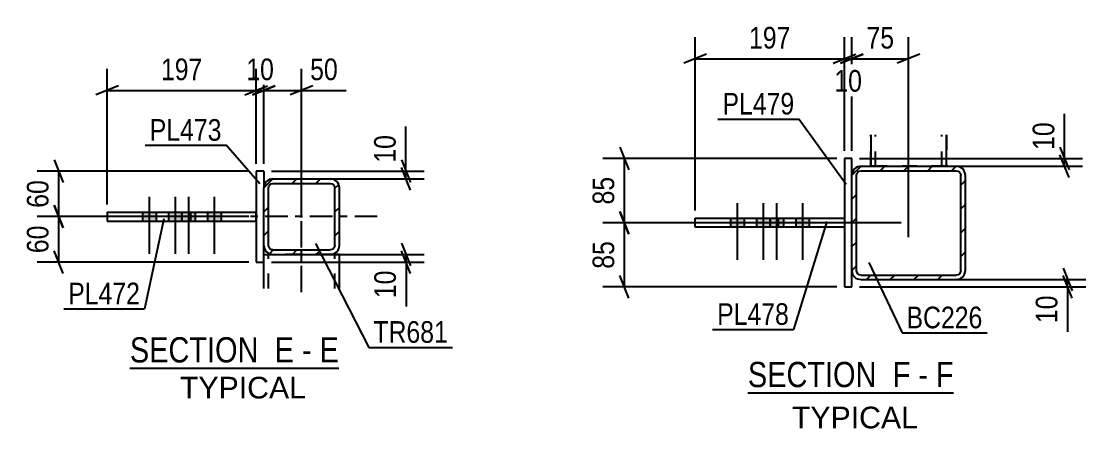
# Model space of a CAD drawing. Header units: millimetres. Extents: x -57 to 784, y -442 to 152.
# Drawn here: x 156.6 to 297.4, y -340.4 to -286.5 of the extents above; entities that cross this region are included whole.
import ezdxf

# ---------------------------------------------------------------- set-up
doc = ezdxf.new("R2010")
doc.units = ezdxf.units.MM
doc.linetypes.add('DXK_LINE_DOT2', pattern=[3.9198, 1.9599, -1.9599])
doc.linetypes.add('DXK_LINE_DOT3', pattern=[5.9187, 2.979, -0.9799, 0.9799, -0.9799])
doc.styles.add('Arial', font='ARIAL.TTF', dxfattribs={"height": 0.2})
doc.styles.add('Arial Narrow', font='ARIALN.TTF', dxfattribs={"height": 0.2})

# ---------------------------------------------------------------- blocks, each defined once
blk = doc.blocks.new('Unknown-761523242-18 - 30788')
at = {"color": 6, "linetype": 'Continuous'}
blk.add_line((170.94, -332.38), (198.58, -332.38), dxfattribs=at)
at = {"color": 0, "linetype": 'Continuous'}
for points in [[(189.04, -331.63), (189.04, -328.13), (170.94, -328.13), (170.94, -331.63)], [(192.65, -331.63), (192.65, -328.13), (190.09, -328.13), (190.09, -331.63)], [(194.98, -331.63), (194.98, -328.13), (193.7, -328.13), (193.7, -331.63)], [(198.58, -331.63), (198.58, -328.13), (196.03, -328.13), (196.03, -331.63)]]:
    blk.add_wipeout(points, dxfattribs=at)
at = {"color": 7, "linetype": 'Continuous', "style": 'Arial Narrow'}
for s, p in [('SECTION ', (170.94, -331.63)), ('E', (190.09, -331.63)), ('E', (196.03, -331.63)), ('-', (193.7, -331.63))]:
    blk.add_text(s, height=3.34, dxfattribs=at).set_placement(p)
blk = doc.blocks.new('Unknown-761523242-19 - 31267')
at = {"color": 6, "linetype": 'Continuous'}
blk.add_line((252.71, -335.64), (279.93, -335.64), dxfattribs=at)
at = {"color": 0, "linetype": 'Continuous'}
for points in [[(270.82, -334.89), (270.82, -331.39), (252.71, -331.39), (252.71, -334.89)], [(274.21, -334.89), (274.21, -331.39), (271.87, -331.39), (271.87, -334.89)], [(276.54, -334.89), (276.54, -331.39), (275.26, -331.39), (275.26, -334.89)], [(279.93, -334.89), (279.93, -331.39), (277.59, -331.39), (277.59, -334.89)]]:
    blk.add_wipeout(points, dxfattribs=at)
at = {"color": 7, "linetype": 'Continuous', "style": 'Arial Narrow'}
for s, p in [('SECTION ', (252.71, -334.89)), ('F', (271.87, -334.89)), ('F', (277.59, -334.89)), ('-', (275.26, -334.89))]:
    blk.add_text(s, height=3.34, dxfattribs=at).set_placement(p)
blk = doc.blocks.new('Part-761523242-30922 - 30788')
at = {"color": 2, "linetype": 'Continuous'}
for p, q in [((167.92, -311.75), (187.66, -311.75)), ((167.92, -311.75), (167.92, -312.95)), ((178.94, -311.75), (178.94, -312.95)), ((187.66, -312.95), (187.66, -311.75)), ((167.92, -312.95), (187.66, -312.95))]:
    blk.add_line(p, q, dxfattribs=at)
blk = doc.blocks.new('Part-761523242-30842 - 30788')
at = {"color": 2, "linetype": 'Continuous'}
for p, q in [((188.66, -306.35), (187.66, -306.35)), ((187.66, -306.35), (187.66, -318.35)), ((188.66, -306.35), (188.66, -308.55)), ((188.66, -318.35), (188.66, -316.15)), ((187.66, -318.35), (188.66, -318.35))]:
    blk.add_line(p, q, dxfattribs=at)
at = {"color": 7, "linetype": 'DXK_LINE_DOT2'}
blk.add_line((188.66, -316.15), (188.66, -308.55), dxfattribs=at)
blk = doc.blocks.new('Bolt-761523242-30973 - 30788')
at = {"linetype": 'Continuous'}
for points in [[(174.4, -311.75), (172.6, -311.75), (172.6, -312.95), (174.4, -312.95)], [(177.83, -311.75), (176.03, -311.75), (176.03, -312.95), (177.83, -312.95)], [(179.58, -311.75), (177.78, -311.75), (177.78, -312.95), (179.58, -312.95)], [(183.01, -311.75), (181.21, -311.75), (181.21, -312.95), (183.01, -312.95)]]:
    blk.add_hatch(color=1, dxfattribs=at).paths.add_polyline_path(points)
at = {"color": 1, "linetype": 'Continuous'}
for p, q in [((173.5, -309.75), (173.5, -317.25)), ((176.93, -309.75), (176.93, -317.25)), ((178.68, -309.75), (178.68, -317.25)), ((182.11, -309.75), (182.11, -317.25)), ((172.6, -311.75), (172.6, -312.95)), ((174.4, -311.75), (174.4, -312.95)), ((176.03, -311.75), (176.03, -312.95)), ((177.78, -311.75), (177.78, -312.95)), ((177.83, -311.75), (177.83, -312.95)), ((179.58, -311.75), (179.58, -312.95)), ((181.21, -311.75), (181.21, -312.95)), ((183.01, -311.75), (183.01, -312.95))]:
    blk.add_line(p, q, dxfattribs=at)
blk = doc.blocks.new('Part-761523242-30789 - 30788')
at = {"color": 7, "linetype": 'DXK_LINE_DOT3'}
blk.add_line((193.66, -321.84), (193.66, -307.96), dxfattribs=at)
at = {"color": 2, "linetype": 'Continuous'}
for p, q in [((188.66, -317.35), (188.76, -317.35)), ((188.76, -317.35), (189.86, -317.35)), ((198.66, -317.35), (197.46, -317.35)), ((198.66, -321.84), (198.66, -317.35)), ((188.66, -321.84), (188.66, -318.35))]:
    blk.add_line(p, q, dxfattribs=at)
at = {"color": 7, "linetype": 'DXK_LINE_DOT2'}
for p, q in [((188.66, -318.35), (188.66, -317.35)), ((189.26, -321.84), (189.26, -317.35)), ((197.46, -317.35), (189.86, -317.35)), ((197.89, -317.35), (197.92, -317.35)), ((197.92, -317.35), (198.02, -317.35)), ((198.02, -317.35), (198.06, -317.35)), ((198.06, -321.84), (198.06, -317.35))]:
    blk.add_line(p, q, dxfattribs=at)
blk = doc.blocks.new('Bolt-761523242-30974 - 30788')
at = {"linetype": 'Continuous'}
for points in [[(174.4, -311.75), (172.6, -311.75), (172.6, -312.95), (174.4, -312.95)], [(177.83, -311.75), (176.03, -311.75), (176.03, -312.95), (177.83, -312.95)], [(179.58, -311.75), (177.78, -311.75), (177.78, -312.95), (179.58, -312.95)], [(183.01, -311.75), (181.21, -311.75), (181.21, -312.95), (183.01, -312.95)]]:
    blk.add_hatch(color=1, dxfattribs=at).paths.add_polyline_path(points)
at = {"color": 1, "linetype": 'Continuous'}
for p, q in [((173.5, -309.75), (173.5, -317.25)), ((176.93, -309.75), (176.93, -317.25)), ((178.68, -309.75), (178.68, -317.25)), ((182.11, -309.75), (182.11, -317.25)), ((172.6, -311.75), (172.6, -312.95)), ((174.4, -311.75), (174.4, -312.95)), ((176.03, -311.75), (176.03, -312.95)), ((177.78, -311.75), (177.78, -312.95)), ((177.83, -311.75), (177.83, -312.95)), ((179.58, -311.75), (179.58, -312.95)), ((181.21, -311.75), (181.21, -312.95)), ((183.01, -311.75), (183.01, -312.95))]:
    blk.add_line(p, q, dxfattribs=at)
blk = doc.blocks.new('Part-761523242-30902 - 30788')
at = {"linetype": 'Continuous'}
h = blk.add_hatch(dxfattribs=at)
h.set_pattern_fill('', scale=0.7, style=0, pattern_type=0)
h.set_pattern_definition([(45, (189.8643, -307.3523), (-1.57154, 1.57154), [])])
h.paths.add_polyline_path([(197.46, -307.35), (189.86, -307.35), (189.41, -307.44), (189.02, -307.7), (188.76, -308.09), (188.66, -308.55), (188.66, -316.15), (188.76, -316.61), (189.02, -317), (189.41, -317.26), (189.86, -317.35), (197.46, -317.35), (197.92, -317.26), (198.31, -317), (198.57, -316.61), (198.66, -316.15), (198.66, -308.55), (198.57, -308.09), (198.31, -307.7), (197.92, -307.44)])
h.paths.add_polyline_path([(198.02, -308.32), (198.06, -308.55), (198.06, -316.15), (198.02, -316.38), (197.89, -316.58), (197.69, -316.71), (197.46, -316.75), (189.86, -316.75), (189.63, -316.71), (189.44, -316.58), (189.31, -316.38), (189.26, -316.15), (189.26, -308.55), (189.31, -308.32), (189.44, -308.13), (189.63, -308), (189.86, -307.95), (197.46, -307.95), (197.69, -308), (197.89, -308.13)])
at = {"color": 7, "linetype": 'DXK_LINE_DOT3'}
for p, q in [((193.66, -322.35), (193.66, -302.35)), ((203.66, -312.35), (183.66, -312.35))]:
    blk.add_line(p, q, dxfattribs=at)
at = {"color": 2, "linetype": 'Continuous'}
for p, q in [((188.76, -308.09), (188.66, -308.55)), ((189.26, -308.55), (189.31, -308.32)), ((189.31, -308.32), (189.44, -308.13)), ((189.86, -307.35), (189.41, -307.44)), ((189.44, -308.13), (189.63, -308)), ((189.63, -308), (189.86, -307.95)), ((189.86, -307.35), (197.46, -307.35)), ((189.86, -307.95), (197.46, -307.95)), ((197.92, -307.44), (197.46, -307.35)), ((197.46, -307.95), (197.69, -308)), ((197.69, -308), (197.89, -308.13)), ((197.89, -308.13), (198.02, -308.32)), ((198.02, -308.32), (198.06, -308.55)), ((198.66, -308.55), (198.57, -308.09)), ((188.66, -316.15), (188.66, -308.55)), ((189.26, -316.15), (189.26, -308.55)), ((198.06, -316.15), (198.06, -308.55)), ((198.66, -316.15), (198.66, -308.55)), ((188.66, -316.15), (188.76, -316.61)), ((189.31, -316.38), (189.26, -316.15)), ((189.44, -316.58), (189.31, -316.38)), ((189.63, -316.71), (189.44, -316.58)), ((189.86, -316.75), (189.63, -316.71)), ((189.86, -316.75), (197.46, -316.75)), ((197.69, -316.71), (197.46, -316.75)), ((197.89, -316.58), (197.69, -316.71)), ((198.02, -316.38), (197.89, -316.58)), ((198.06, -316.15), (198.02, -316.38)), ((198.57, -316.61), (198.66, -316.15)), ((189.41, -317.26), (189.86, -317.35)), ((189.86, -317.35), (197.46, -317.35)), ((197.46, -317.35), (197.92, -317.26))]:
    blk.add_line(p, q, dxfattribs=at)
for centre, start, end in [((189.86, -308.55), 112.5, 157.5), ((197.46, -308.55), 22.5, 67.5), ((189.86, -316.15), 202.5, 247.5), ((197.46, -316.15), 292.5, 337.5)]:
    blk.add_arc(centre, 1.2, start, end, dxfattribs=at)
blk = doc.blocks.new('Bolt-761523242-31469 - 31267')
at = {"linetype": 'Continuous'}
for points in [[(252.21, -312.55), (250.41, -312.55), (250.41, -313.75), (252.21, -313.75)], [(255.64, -312.55), (253.84, -312.55), (253.84, -313.75), (255.64, -313.75)], [(257.4, -312.55), (255.6, -312.55), (255.6, -313.75), (257.4, -313.75)], [(260.83, -312.55), (259.03, -312.55), (259.03, -313.75), (260.83, -313.75)]]:
    blk.add_hatch(color=1, dxfattribs=at).paths.add_polyline_path(points)
at = {"color": 1, "linetype": 'Continuous'}
for p, q in [((251.31, -310.55), (251.31, -318.05)), ((254.74, -310.55), (254.74, -318.05)), ((256.5, -310.55), (256.5, -318.05)), ((259.93, -310.55), (259.93, -318.05)), ((250.41, -312.55), (250.41, -313.75)), ((252.21, -312.55), (252.21, -313.75)), ((253.84, -312.55), (253.84, -313.75)), ((255.6, -312.55), (255.6, -313.75)), ((255.64, -312.55), (255.64, -313.75)), ((257.4, -312.55), (257.4, -313.75)), ((259.03, -312.55), (259.03, -313.75)), ((260.83, -312.55), (260.83, -313.75))]:
    blk.add_line(p, q, dxfattribs=at)
blk = doc.blocks.new('Part-761523242-31269 - 31267')
at = {"color": 2, "linetype": 'Continuous'}
for p, q in [((268.98, -301.54), (268.98, -305.68)), ((278.98, -305.68), (278.98, -301.54))]:
    blk.add_line(p, q, dxfattribs=at)
at = {"color": 7, "linetype": 'DXK_LINE_DOT2'}
for p, q in [((269.58, -305.68), (269.58, -301.54)), ((278.38, -305.68), (278.38, -301.54)), ((268.98, -305.68), (278.98, -305.68))]:
    blk.add_line(p, q, dxfattribs=at)
blk = doc.blocks.new('Bolt-761523242-31468 - 31267')
at = {"linetype": 'Continuous'}
for points in [[(252.21, -312.55), (250.41, -312.55), (250.41, -313.75), (252.21, -313.75)], [(255.64, -312.55), (253.84, -312.55), (253.84, -313.75), (255.64, -313.75)], [(257.4, -312.55), (255.6, -312.55), (255.6, -313.75), (257.4, -313.75)], [(260.83, -312.55), (259.03, -312.55), (259.03, -313.75), (260.83, -313.75)]]:
    blk.add_hatch(color=1, dxfattribs=at).paths.add_polyline_path(points)
at = {"color": 1, "linetype": 'Continuous'}
for p, q in [((251.31, -310.55), (251.31, -318.05)), ((254.74, -310.55), (254.74, -318.05)), ((256.5, -310.55), (256.5, -318.05)), ((259.93, -310.55), (259.93, -318.05)), ((250.41, -312.55), (250.41, -313.75)), ((252.21, -312.55), (252.21, -313.75)), ((253.84, -312.55), (253.84, -313.75)), ((255.6, -312.55), (255.6, -313.75)), ((255.64, -312.55), (255.64, -313.75)), ((257.4, -312.55), (257.4, -313.75)), ((259.03, -312.55), (259.03, -313.75)), ((260.83, -312.55), (260.83, -313.75))]:
    blk.add_line(p, q, dxfattribs=at)
blk = doc.blocks.new('Part-761523242-31268 - 31267')
at = {"color": 7, "linetype": 'DXK_LINE_DOT2'}
for p, q in [((268.98, -305.68), (268.98, -301.54)), ((269.58, -305.68), (269.58, -301.54)), ((278.38, -305.68), (278.38, -301.54)), ((278.98, -301.54), (278.98, -305.68)), ((278.98, -305.68), (268.98, -305.68))]:
    blk.add_line(p, q, dxfattribs=at)
at = {"color": 7, "linetype": 'DXK_LINE_DOT3'}
blk.add_line((273.98, -315.07), (273.98, -301.54), dxfattribs=at)
blk = doc.blocks.new('Part-761523242-31283 - 31267')
at = {"linetype": 'Continuous'}
h = blk.add_hatch(dxfattribs=at)
h.set_pattern_fill('', scale=0.7, style=0, pattern_type=0)
h.set_pattern_definition([(45, (267.6797, -305.6774), (-1.57154, 1.57154), [])])
h.paths.add_polyline_path([(280.28, -305.68), (267.68, -305.68), (267.22, -305.77), (266.83, -306.03), (266.57, -306.42), (266.48, -306.88), (266.48, -319.48), (266.57, -319.94), (266.83, -320.33), (267.22, -320.59), (267.68, -320.68), (280.28, -320.68), (280.74, -320.59), (281.13, -320.33), (281.39, -319.94), (281.48, -319.48), (281.48, -306.88), (281.39, -306.42), (281.13, -306.03), (280.74, -305.77)])
h.paths.add_polyline_path([(280.83, -306.65), (280.88, -306.88), (280.88, -319.48), (280.83, -319.71), (280.7, -319.9), (280.51, -320.03), (280.28, -320.08), (267.68, -320.08), (267.45, -320.03), (267.26, -319.9), (267.13, -319.71), (267.08, -319.48), (267.08, -306.88), (267.13, -306.65), (267.26, -306.45), (267.45, -306.32), (267.68, -306.28), (280.28, -306.28), (280.51, -306.32), (280.7, -306.45)])
at = {"color": 2, "linetype": 'Continuous'}
for p, q in [((266.57, -306.42), (266.48, -306.88)), ((266.48, -319.48), (266.48, -306.88)), ((267.08, -306.88), (267.13, -306.65)), ((267.08, -319.48), (267.08, -306.88)), ((267.13, -306.65), (267.26, -306.45)), ((267.68, -305.68), (267.22, -305.77)), ((267.26, -306.45), (267.45, -306.32)), ((267.45, -306.32), (267.68, -306.28)), ((267.68, -305.68), (280.28, -305.68)), ((267.68, -306.28), (280.28, -306.28)), ((280.74, -305.77), (280.28, -305.68)), ((280.28, -306.28), (280.51, -306.32)), ((280.51, -306.32), (280.7, -306.45)), ((280.7, -306.45), (280.83, -306.65)), ((280.83, -306.65), (280.88, -306.88)), ((280.88, -319.48), (280.88, -306.88)), ((281.48, -306.88), (281.39, -306.42)), ((281.48, -319.48), (281.48, -306.88)), ((266.48, -319.48), (266.57, -319.94)), ((267.13, -319.71), (267.08, -319.48)), ((280.88, -319.48), (280.83, -319.71)), ((281.39, -319.94), (281.48, -319.48)), ((267.26, -319.9), (267.13, -319.71)), ((267.22, -320.59), (267.68, -320.68)), ((267.45, -320.03), (267.26, -319.9)), ((267.68, -320.08), (267.45, -320.03)), ((267.68, -320.08), (280.28, -320.08)), ((267.68, -320.68), (280.28, -320.68)), ((280.51, -320.03), (280.28, -320.08)), ((280.28, -320.68), (280.74, -320.59)), ((280.7, -319.9), (280.51, -320.03)), ((280.83, -319.71), (280.7, -319.9))]:
    blk.add_line(p, q, dxfattribs=at)
at = {"color": 7, "linetype": 'DXK_LINE_DOT3'}
blk.add_line((273.98, -313.18), (273.98, -313.18), dxfattribs=at)
at = {"color": 2, "linetype": 'Continuous'}
for centre, start, end in [((267.68, -306.88), 112.5, 157.5), ((280.28, -306.88), 22.5, 67.5), ((267.68, -319.48), 202.5, 247.5), ((280.28, -319.48), 292.5, 337.5)]:
    blk.add_arc(centre, 1.2, start, end, dxfattribs=at)
blk = doc.blocks.new('Part-761523242-31409 - 31267')
at = {"color": 2, "linetype": 'Continuous'}
for p, q in [((245.73, -312.55), (265.48, -312.55)), ((245.73, -313.75), (245.73, -312.55)), ((256.75, -313.75), (256.75, -312.55)), ((265.48, -312.55), (265.48, -313.75)), ((265.48, -313.75), (245.73, -313.75))]:
    blk.add_line(p, q, dxfattribs=at)
blk = doc.blocks.new('Part-761523242-31337 - 31267')
at = {"color": 2, "linetype": 'Continuous'}
for p, q in [((266.48, -304.65), (265.48, -304.65)), ((265.48, -304.65), (265.48, -321.65)), ((266.48, -306.88), (266.48, -304.65)), ((266.48, -321.65), (266.48, -319.48)), ((265.48, -321.65), (266.48, -321.65))]:
    blk.add_line(p, q, dxfattribs=at)
at = {"color": 7, "linetype": 'DXK_LINE_DOT2'}
blk.add_line((266.48, -319.48), (266.48, -306.88), dxfattribs=at)
blk = doc.blocks.new('StraightDimension-761523242-31038 - 30788')
at = {"color": 7, "linetype": 'Continuous'}
for p, q in [((160.92, -310.85), (162.12, -313.85)), ((186.66, -312.35), (158.67, -312.35)), ((161.52, -318.35), (161.52, -312.35)), ((162.12, -319.85), (160.92, -316.85)), ((186.66, -318.35), (158.67, -318.35))]:
    blk.add_line(p, q, dxfattribs=at)
at = {"color": 0}
blk.add_wipeout([(160.77, -312.92), (156.57, -312.92), (156.57, -317.78), (160.77, -317.78)], dxfattribs=at)
at = {"color": 3, "style": 'Arial Narrow'}
blk.add_text('60', height=2.863, rotation=90.0002, dxfattribs=at).set_placement((160.17, -317.18))
blk = doc.blocks.new('StraightDimension-761523242-31037 - 30788')
at = {"color": 7, "linetype": 'Continuous'}
for p, q in [((160.92, -304.85), (162.12, -307.85)), ((186.66, -306.35), (158.67, -306.35)), ((161.52, -312.35), (161.52, -306.35)), ((162.12, -313.85), (160.92, -310.85)), ((186.66, -312.35), (158.67, -312.35))]:
    blk.add_line(p, q, dxfattribs=at)
at = {"color": 0}
blk.add_wipeout([(160.77, -306.92), (156.57, -306.92), (156.57, -311.78), (160.77, -311.78)], dxfattribs=at)
at = {"color": 3, "style": 'Arial Narrow'}
blk.add_text('60', height=2.863, rotation=90.0002, dxfattribs=at).set_placement((160.17, -311.18))
blk = doc.blocks.new('StraightDimension-761523242-31075 - 30788')
at = {"color": 7, "linetype": 'Continuous'}
for p, q in [((206.88, -315.85), (208.08, -318.85)), ((208.08, -319.85), (206.88, -316.85)), ((190.86, -317.35), (209.88, -317.35)), ((207.48, -318.35), (207.48, -317.35)), ((189.66, -318.35), (209.88, -318.35)), ((207.48, -318.35), (207.48, -324.25)), ((207.48, -318.35), (207.48, -324.25))]:
    blk.add_line(p, q, dxfattribs=at)
at = {"color": 0}
blk.add_wipeout([(206.73, -318.87), (202.53, -318.87), (202.53, -323.73), (206.73, -323.73)], dxfattribs=at)
at = {"color": 3, "style": 'Arial Narrow'}
blk.add_text('10', height=2.863, rotation=90.0002, dxfattribs=at).set_placement((206.13, -323.13))
blk = doc.blocks.new('StraightDimension-761523242-31058 - 30788')
at = {"color": 7, "linetype": 'Continuous'}
for p, q in [((207.46, -306.35), (207.46, -300.44)), ((207.46, -306.35), (207.46, -300.44)), ((206.86, -304.85), (208.06, -307.85)), ((189.66, -306.35), (209.86, -306.35)), ((208.06, -308.85), (206.86, -305.85)), ((207.46, -307.35), (207.46, -306.35)), ((190.86, -307.35), (209.86, -307.35))]:
    blk.add_line(p, q, dxfattribs=at)
at = {"color": 0}
blk.add_wipeout([(206.71, -300.97), (202.51, -300.97), (202.51, -305.82), (206.71, -305.82)], dxfattribs=at)
at = {"color": 3, "style": 'Arial Narrow'}
blk.add_text('10', height=2.863, rotation=90.0002, dxfattribs=at).set_placement((206.11, -305.22))
blk = doc.blocks.new('StraightDimension-761523242-31213 - 30788')
at = {"color": 7, "linetype": 'Continuous'}
for p, q in [((188.66, -305.35), (188.66, -292.81)), ((193.66, -311.35), (193.66, -292.81)), ((187.16, -296.26), (190.16, -295.06)), ((188.66, -295.66), (193.66, -295.66)), ((195.16, -295.06), (192.16, -296.26)), ((193.66, -295.66), (199.57, -295.66)), ((193.66, -295.66), (199.57, -295.66))]:
    blk.add_line(p, q, dxfattribs=at)
at = {"color": 0}
blk.add_wipeout([(199.05, -294.91), (199.05, -290.71), (194.19, -290.71), (194.19, -294.91)], dxfattribs=at)
at = {"color": 3, "style": 'Arial Narrow'}
blk.add_text('50', height=2.863, dxfattribs=at).set_placement((194.79, -294.31))
blk = doc.blocks.new('StraightDimension-761523242-31214 - 30788')
at = {"color": 7, "linetype": 'Continuous'}
for p, q in [((187.66, -305.35), (187.66, -292.81)), ((188.66, -305.35), (188.66, -292.81)), ((186.16, -296.26), (189.16, -295.06)), ((190.16, -295.06), (187.16, -296.26)), ((187.66, -295.66), (188.66, -295.66))]:
    blk.add_line(p, q, dxfattribs=at)
at = {"color": 0}
blk.add_wipeout([(190.59, -294.91), (190.59, -290.71), (185.74, -290.71), (185.74, -294.91)], dxfattribs=at)
at = {"color": 3, "style": 'Arial Narrow'}
blk.add_text('10', height=2.863, dxfattribs=at).set_placement((186.34, -294.31))
blk = doc.blocks.new('StraightDimension-761523242-31215 - 30788')
at = {"color": 7, "linetype": 'Continuous'}
for p, q in [((167.92, -310.75), (167.92, -292.81)), ((187.66, -305.35), (187.66, -292.81)), ((169.42, -295.06), (166.42, -296.26)), ((167.92, -295.66), (187.66, -295.66)), ((186.16, -296.26), (189.16, -295.06))]:
    blk.add_line(p, q, dxfattribs=at)
at = {"color": 0}
blk.add_wipeout([(181.13, -294.91), (181.13, -290.71), (174.45, -290.71), (174.45, -294.91)], dxfattribs=at)
at = {"color": 3, "style": 'Arial Narrow'}
blk.add_text('197', height=2.863, dxfattribs=at).set_placement((175.05, -294.31))
blk = doc.blocks.new('StraightDimension-761523242-31552 - 31267')
at = {"color": 7, "linetype": 'Continuous'}
for p, q in [((266.48, -303.65), (266.48, -288.63)), ((273.98, -312.18), (273.98, -288.63)), ((264.98, -292.08), (267.98, -290.88)), ((266.48, -291.48), (273.98, -291.48)), ((275.48, -290.88), (272.48, -292.08))]:
    blk.add_line(p, q, dxfattribs=at)
at = {"color": 0}
blk.add_wipeout([(272.66, -290.73), (272.66, -286.53), (267.8, -286.53), (267.8, -290.73)], dxfattribs=at)
at = {"color": 3, "style": 'Arial Narrow'}
blk.add_text('75', height=2.863, dxfattribs=at).set_placement((268.4, -290.13))
blk = doc.blocks.new('StraightDimension-761523242-31553 - 31267')
at = {"color": 7, "linetype": 'Continuous'}
for p, q in [((265.48, -303.65), (265.48, -289.08)), ((266.48, -303.65), (266.48, -289.08)), ((263.98, -292.08), (266.98, -290.88)), ((267.98, -290.88), (264.98, -292.08)), ((265.48, -291.48), (266.48, -291.48))]:
    blk.add_line(p, q, dxfattribs=at)
at = {"color": 0}
blk.add_wipeout([(268.41, -296.43), (268.41, -292.23), (263.55, -292.23), (263.55, -296.43)], dxfattribs=at)
at = {"color": 3, "style": 'Arial Narrow'}
blk.add_text('10', height=2.863, dxfattribs=at).set_placement((264.15, -295.83))
blk = doc.blocks.new('StraightDimension-761523242-31554 - 31267')
at = {"color": 7, "linetype": 'Continuous'}
for p, q in [((245.73, -311.55), (245.73, -288.63)), ((265.48, -303.65), (265.48, -288.63)), ((247.23, -290.88), (244.23, -292.08)), ((245.73, -291.48), (265.48, -291.48)), ((263.98, -292.08), (266.98, -290.88))]:
    blk.add_line(p, q, dxfattribs=at)
at = {"color": 0}
blk.add_wipeout([(258.95, -290.73), (258.95, -286.53), (252.26, -286.53), (252.26, -290.73)], dxfattribs=at)
at = {"color": 3, "style": 'Arial Narrow'}
blk.add_text('197', height=2.863, dxfattribs=at).set_placement((252.86, -290.13))
blk = doc.blocks.new('StraightDimension-761523242-31613 - 31267')
at = {"color": 7, "linetype": 'Continuous'}
for p, q in [((294.6, -304.65), (294.6, -298.75)), ((294.6, -304.65), (294.6, -298.75)), ((294, -303.15), (295.2, -306.15)), ((295.2, -307.18), (294, -304.18)), ((267.48, -304.65), (297, -304.65)), ((294.6, -305.68), (294.6, -304.65)), ((268.68, -305.68), (297, -305.68))]:
    blk.add_line(p, q, dxfattribs=at)
at = {"color": 0}
blk.add_wipeout([(293.85, -299.27), (289.65, -299.27), (289.65, -304.13), (293.85, -304.13)], dxfattribs=at)
at = {"color": 3, "style": 'Arial Narrow'}
blk.add_text('10', height=2.863, rotation=90.0002, dxfattribs=at).set_placement((293.25, -303.53))
blk = doc.blocks.new('StraightDimension-761523242-31624 - 31267')
at = {"color": 7, "linetype": 'Continuous'}
for p, q in [((294.41, -319.18), (295.61, -322.18)), ((268.68, -320.68), (297.41, -320.68)), ((295.61, -323.15), (294.41, -320.15)), ((295.01, -321.65), (295.01, -320.68)), ((267.48, -321.65), (297.41, -321.65)), ((295.01, -321.65), (295.01, -327.56)), ((295.01, -321.65), (295.01, -327.56))]:
    blk.add_line(p, q, dxfattribs=at)
at = {"color": 0}
blk.add_wipeout([(294.26, -322.18), (290.06, -322.18), (290.06, -327.03), (294.26, -327.03)], dxfattribs=at)
at = {"color": 3, "style": 'Arial Narrow'}
blk.add_text('10', height=2.863, rotation=90.0002, dxfattribs=at).set_placement((293.66, -326.43))
blk = doc.blocks.new('StraightDimension-761523242-32428 - 31267')
at = {"color": 7, "linetype": 'Continuous'}
for p, q in [((235.77, -303.15), (236.97, -306.15)), ((264.48, -304.65), (233.52, -304.65)), ((236.37, -313.18), (236.37, -304.65)), ((236.97, -314.68), (235.77, -311.68)), ((272.98, -313.18), (233.52, -313.18))]:
    blk.add_line(p, q, dxfattribs=at)
at = {"color": 0}
blk.add_wipeout([(235.62, -306.49), (231.42, -306.49), (231.42, -311.34), (235.62, -311.34)], dxfattribs=at)
at = {"color": 3, "style": 'Arial Narrow'}
blk.add_text('85', height=2.863, rotation=90.0002, dxfattribs=at).set_placement((235.02, -310.74))
blk = doc.blocks.new('StraightDimension-761523242-32429 - 31267')
at = {"color": 7, "linetype": 'Continuous'}
for p, q in [((235.77, -311.68), (236.97, -314.68)), ((272.98, -313.18), (233.52, -313.18)), ((236.37, -321.65), (236.37, -313.18)), ((236.97, -323.15), (235.77, -320.15)), ((264.48, -321.65), (233.52, -321.65))]:
    blk.add_line(p, q, dxfattribs=at)
at = {"color": 0}
blk.add_wipeout([(235.62, -314.99), (231.42, -314.99), (231.42, -319.84), (235.62, -319.84)], dxfattribs=at)
at = {"color": 3, "style": 'Arial Narrow'}
blk.add_text('85', height=2.863, rotation=90.0002, dxfattribs=at).set_placement((235.02, -319.24))
blk = doc.blocks.new('Mark-761523242-31154 - 30788')
at = {"color": 0}
blk.add_wipeout([(183.07, -302.32), (183.07, -299.32), (173.57, -299.32), (173.57, -302.32)], dxfattribs=at)
blk.add_wipeout([(183.07, -302.32), (183.07, -299.32), (173.57, -299.32), (173.57, -302.32)], dxfattribs=at)
at = {"color": 30, "linetype": 'Continuous'}
for p in [(172.97, -302.92), (188.14, -308.03)]:
    blk.add_line(p, (183.67, -302.92), dxfattribs=at)
at = {"color": 3, "style": 'Arial Narrow'}
blk.add_text('PL473', height=2.863, dxfattribs=at).set_placement((173.57, -302.32))
blk = doc.blocks.new('Mark-761523242-31157 - 30788')
at = {"color": 0}
blk.add_wipeout([(213.02, -329.03), (213.02, -326.03), (203.16, -326.03), (203.16, -329.03)], dxfattribs=at)
blk.add_wipeout([(213.02, -329.03), (213.02, -326.03), (203.16, -326.03), (203.16, -329.03)], dxfattribs=at)
at = {"color": 30, "linetype": 'Continuous'}
for p, q in [((195.49, -315.91), (202.56, -329.63)), ((202.56, -329.63), (213.62, -329.63))]:
    blk.add_line(p, q, dxfattribs=at)
at = {"color": 3, "style": 'Arial Narrow'}
blk.add_text('TR681', height=2.863, dxfattribs=at).set_placement((203.16, -329.03))
blk = doc.blocks.new('Mark-761523242-31160 - 30788')
at = {"color": 0}
blk.add_wipeout([(172.28, -323.94), (172.28, -320.94), (162.78, -320.94), (162.78, -323.94)], dxfattribs=at)
blk.add_wipeout([(172.28, -323.94), (172.28, -320.94), (162.78, -320.94), (162.78, -323.94)], dxfattribs=at)
at = {"color": 30, "linetype": 'Continuous'}
for p in [(175.45, -312.62), (162.18, -324.54)]:
    blk.add_line(p, (172.88, -324.54), dxfattribs=at)
at = {"color": 3, "style": 'Arial Narrow'}
blk.add_text('PL472', height=2.863, dxfattribs=at).set_placement((162.78, -323.94))
blk = doc.blocks.new('Text-761523242-31869')
at = {"color": 0, "linetype": 'Continuous'}
blk.add_wipeout([(194.22, -336.39), (194.22, -333.39), (177.56, -333.39), (177.56, -336.39)], dxfattribs=at)
at = {"color": 254, "linetype": 'Continuous', "style": 'Arial'}
blk.add_text('TYPICAL', height=2.865, dxfattribs=at).set_placement((177.56, -336.39))
blk = doc.blocks.new('Text-761523242-31871')
at = {"color": 0, "linetype": 'Continuous'}
blk.add_wipeout([(275.19, -340.34), (275.19, -337.34), (258.53, -337.34), (258.53, -340.34)], dxfattribs=at)
at = {"color": 254, "linetype": 'Continuous', "style": 'Arial'}
blk.add_text('TYPICAL', height=2.865, dxfattribs=at).set_placement((258.53, -340.34))
blk = doc.blocks.new('Mark-761523242-31823 - 31267')
at = {"color": 0}
blk.add_wipeout([(283.75, -327.11), (283.75, -324.11), (273.7, -324.11), (273.7, -327.11)], dxfattribs=at)
blk.add_wipeout([(283.75, -327.11), (283.75, -324.11), (273.7, -324.11), (273.7, -327.11)], dxfattribs=at)
at = {"color": 30, "linetype": 'Continuous'}
for p, q in [((268.72, -318.42), (273.1, -327.71)), ((273.1, -327.71), (284.35, -327.71))]:
    blk.add_line(p, q, dxfattribs=at)
at = {"color": 3, "style": 'Arial Narrow'}
blk.add_text('BC226', height=2.863, dxfattribs=at).set_placement((273.7, -327.11))
blk = doc.blocks.new('Mark-761523242-31826 - 31267')
at = {"color": 0}
blk.add_wipeout([(258.86, -298.85), (258.86, -295.85), (249.35, -295.85), (249.35, -298.85)], dxfattribs=at)
blk.add_wipeout([(258.86, -298.85), (258.86, -295.85), (249.35, -295.85), (249.35, -298.85)], dxfattribs=at)
at = {"color": 30, "linetype": 'Continuous'}
for p in [(248.75, -299.45), (265.71, -308.08)]:
    blk.add_line(p, (259.46, -299.45), dxfattribs=at)
at = {"color": 3, "style": 'Arial Narrow'}
blk.add_text('PL479', height=2.863, dxfattribs=at).set_placement((249.35, -298.85))
blk = doc.blocks.new('Mark-761523242-31829 - 31267')
at = {"color": 0}
blk.add_wipeout([(258.14, -326.66), (258.14, -323.66), (248.64, -323.66), (248.64, -326.66)], dxfattribs=at)
blk.add_wipeout([(258.14, -326.66), (258.14, -323.66), (248.64, -323.66), (248.64, -326.66)], dxfattribs=at)
at = {"color": 30, "linetype": 'Continuous'}
for p in [(263.17, -313.01), (248.04, -327.26)]:
    blk.add_line(p, (258.74, -327.26), dxfattribs=at)
at = {"color": 3, "style": 'Arial Narrow'}
blk.add_text('PL478', height=2.863, dxfattribs=at).set_placement((248.64, -326.66))

msp = doc.modelspace()

# ---------------------------------------------------------------- block references
for name in ['Part-761523242-30902 - 30788', 'Part-761523242-31269 - 31267', 'Part-761523242-31268 - 31267', 'Part-761523242-31337 - 31267', 'Part-761523242-30842 - 30788', 'Part-761523242-31283 - 31267', 'Part-761523242-30789 - 30788', 'Bolt-761523242-30973 - 30788', 'Bolt-761523242-30974 - 30788', 'Bolt-761523242-31469 - 31267', 'Bolt-761523242-31468 - 31267', 'Part-761523242-30922 - 30788', 'Part-761523242-31409 - 31267', 'Unknown-761523242-18 - 30788', 'Unknown-761523242-19 - 31267', 'Text-761523242-31869', 'Text-761523242-31871']:
    msp.add_blockref(name, (0, 0))

# ---------------------------------------------------------------- next in the draw order: block references
for name in ['StraightDimension-761523242-31552 - 31267', 'StraightDimension-761523242-31058 - 30788', 'StraightDimension-761523242-31038 - 30788', 'StraightDimension-761523242-31075 - 30788', 'StraightDimension-761523242-31624 - 31267']:
    msp.add_blockref(name, (0, 0))

# ---------------------------------------------------------------- next in the draw order: block references
for name in ['StraightDimension-761523242-31553 - 31267', 'StraightDimension-761523242-31037 - 30788', 'Mark-761523242-31157 - 30788']:
    msp.add_blockref(name, (0, 0))

# ---------------------------------------------------------------- next in the draw order: block references
for name in ['StraightDimension-761523242-31554 - 31267', 'StraightDimension-761523242-31213 - 30788', 'Mark-761523242-31160 - 30788']:
    msp.add_blockref(name, (0, 0))

# ---------------------------------------------------------------- next in the draw order: block references
for name in ['StraightDimension-761523242-31214 - 30788', 'StraightDimension-761523242-31613 - 31267']:
    msp.add_blockref(name, (0, 0))

# ---------------------------------------------------------------- next in the draw order: block references
for name in ['StraightDimension-761523242-31215 - 30788', 'StraightDimension-761523242-32428 - 31267']:
    msp.add_blockref(name, (0, 0))

# ---------------------------------------------------------------- next in the draw order: block references
for name in ['Mark-761523242-31826 - 31267', 'Mark-761523242-31154 - 30788', 'StraightDimension-761523242-32429 - 31267']:
    msp.add_blockref(name, (0, 0))

# ---------------------------------------------------------------- next in the draw order: block references
for name in ['Mark-761523242-31829 - 31267', 'Mark-761523242-31823 - 31267']:
    msp.add_blockref(name, (0, 0))

doc.saveas('drawing.dxf')
